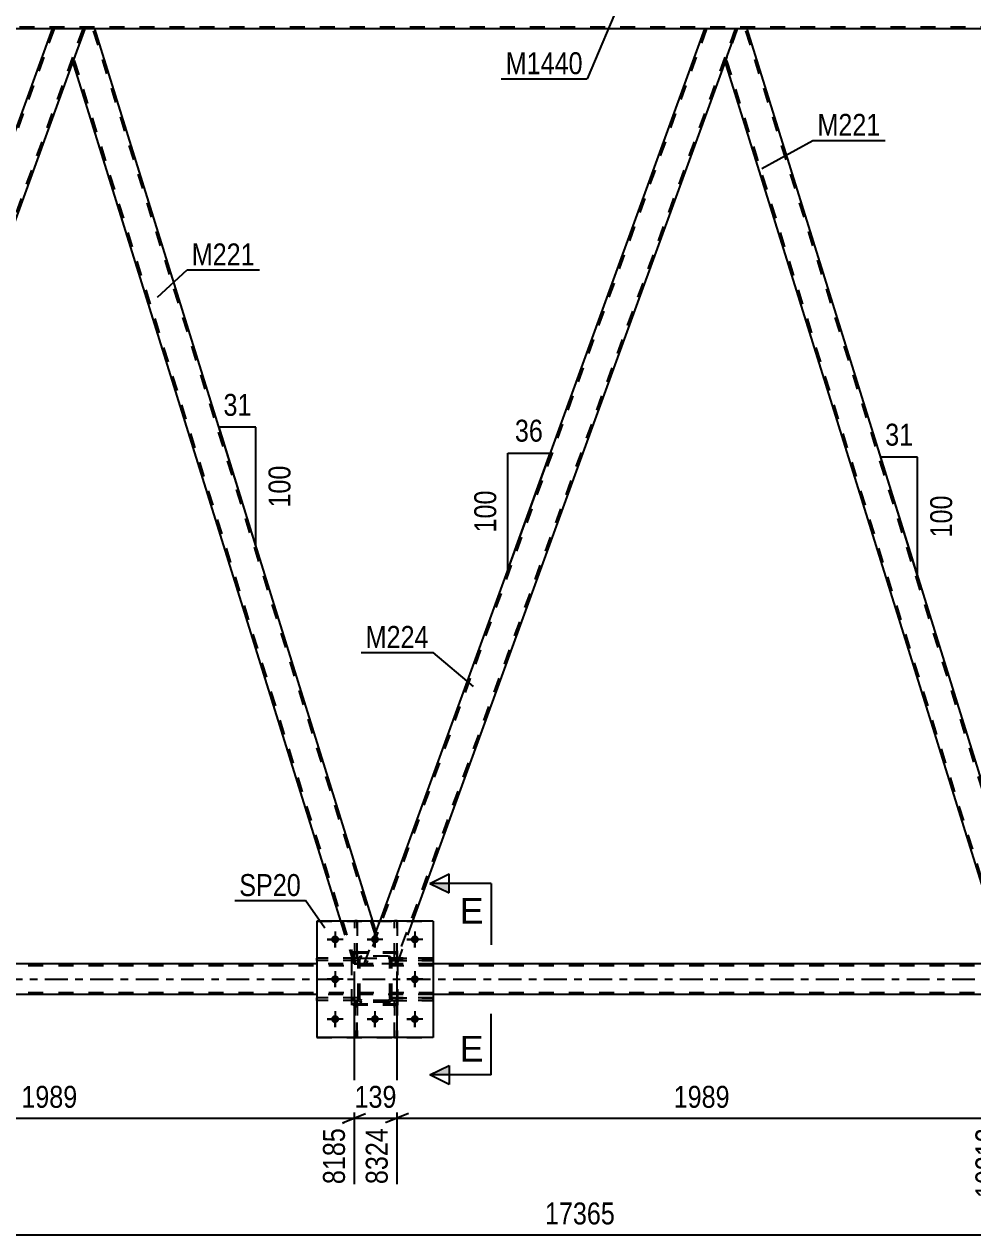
# Model space of a CAD drawing. Header units: millimetres. Extents: x -121 to 720, y -428 to 166.
# Drawn here: x 229.5 to 353.3, y -159.3 to -1.4 of the extents above; entities that cross this region are included whole.
import ezdxf

# ---------------------------------------------------------------- set-up
doc = ezdxf.new("R2010")
doc.units = ezdxf.units.MM
doc.linetypes.add('DXK_LINE_DOT2', pattern=[3.9198, 1.9599, -1.9599])
doc.linetypes.add('DXK_LINE_DOT3', pattern=[5.9187, 2.979, -0.9799, 0.9799, -0.9799])
doc.styles.add('Arial', font='ARIAL.TTF', dxfattribs={"height": 0.2})
doc.styles.add('Arial Narrow', font='ARIALN.TTF', dxfattribs={"height": 0.2})

# ---------------------------------------------------------------- blocks, each defined once
blk = doc.blocks.new('Part-318895430-3786 - 3370')
at = {"color": 7, "linetype": 'DXK_LINE_DOT2'}
for p, q in [((277.45, -128.75), (277.45, -128.43)), ((277.45, -128.43), (282.85, -128.43)), ((282.85, -128.75), (277.45, -128.75)), ((278.05, -128.75), (278.05, -128.43)), ((282.85, -128.43), (282.85, -128.75))]:
    blk.add_line(p, q, dxfattribs=at)
blk = doc.blocks.new('Part-318895430-3613 - 3370')
at = {"color": 7, "linetype": 'DXK_LINE_DOT2'}
for p, q in [((272.93, -128.76), (272.61, -128.76)), ((272.61, -128.76), (272.61, -133.59)), ((272.61, -129.36), (272.93, -129.36)), ((272.93, -133.59), (272.93, -128.76)), ((272.61, -133.59), (272.93, -133.59))]:
    blk.add_line(p, q, dxfattribs=at)
blk = doc.blocks.new('Part-318895430-4011 - 3370')
at = {"color": 7, "linetype": 'DXK_LINE_DOT2'}
for p, q in [((273.05, -123.23), (267.65, -123.23)), ((267.65, -123.55), (267.65, -123.23)), ((273.05, -123.55), (267.65, -123.55)), ((272.45, -123.55), (272.45, -123.23)), ((273.05, -123.23), (273.05, -123.55))]:
    blk.add_line(p, q, dxfattribs=at)
blk = doc.blocks.new('Part-318895430-4029 - 3370')
at = {"color": 2, "linetype": 'Continuous'}
for p, q in [((272.61, -118.4), (272.61, -118.39)), ((272.93, -118.39), (272.61, -118.39)), ((272.93, -118.4), (272.93, -118.39))]:
    blk.add_line(p, q, dxfattribs=at)
at = {"color": 7, "linetype": 'DXK_LINE_DOT2'}
for p, q in [((272.61, -123.24), (272.61, -118.4)), ((272.93, -123.24), (272.93, -118.4)), ((272.61, -122.64), (272.93, -122.64)), ((272.93, -123.24), (272.61, -123.24))]:
    blk.add_line(p, q, dxfattribs=at)
blk = doc.blocks.new('Part-318895430-3902 - 3370')
at = {"color": 7, "linetype": 'DXK_LINE_DOT2'}
for p, q in [((318.51, -2), (274.11, -124)), ((322.26, -2), (277.85, -124)), ((322.51, -2), (320.97, -6.25)), ((273.85, -124), (275.89, -118.4)), ((280.15, -118.4), (278.11, -124)), ((278.11, -124), (273.85, -124))]:
    blk.add_line(p, q, dxfattribs=at)
at = {"color": 2, "linetype": 'Continuous'}
for p, q in [((318.26, -2), (275.89, -118.4)), ((322.51, -2), (318.26, -2)), ((320.97, -6.25), (280.15, -118.4))]:
    blk.add_line(p, q, dxfattribs=at)
blk = doc.blocks.new('Part-318895430-3876 - 3370')
at = {"color": 2, "linetype": 'Continuous'}
for p, q in [((237.38, -2), (235.83, -6.25)), ((238.7, -2), (237.38, -2)), ((274.98, -118.4), (238.7, -2)), ((270.79, -118.4), (235.83, -6.25))]:
    blk.add_line(p, q, dxfattribs=at)
at = {"color": 7, "linetype": 'DXK_LINE_DOT2'}
for p, q in [((275.26, -120.12), (238.45, -2)), ((272.79, -124), (235.97, -5.88)), ((272.53, -124), (270.79, -118.4)), ((275.4, -119.75), (274.98, -118.4)), ((273.85, -124), (275.4, -119.75)), ((272.53, -124), (273.85, -124))]:
    blk.add_line(p, q, dxfattribs=at)
blk = doc.blocks.new('Part-318895430-3772 - 3370')
at = {"color": 7, "linetype": 'DXK_LINE_DOT2'}
for p, q in [((277.81, -133.59), (277.81, -128.76)), ((277.81, -128.76), (278.13, -128.76)), ((277.81, -129.36), (278.13, -129.36)), ((278.13, -128.76), (278.13, -133.59)), ((278.13, -133.59), (277.81, -133.59))]:
    blk.add_line(p, q, dxfattribs=at)
blk = doc.blocks.new('Part-318895430-3775 - 3370')
at = {"color": 7, "linetype": 'DXK_LINE_DOT2'}
for p, q in [((272.61, -133.59), (272.61, -128.76)), ((272.61, -128.76), (272.93, -128.76)), ((272.61, -129.36), (272.93, -129.36)), ((272.93, -128.76), (272.93, -133.59)), ((272.93, -133.59), (272.61, -133.59))]:
    blk.add_line(p, q, dxfattribs=at)
blk = doc.blocks.new('Part-318895430-3783 - 3370')
at = {"color": 7, "linetype": 'DXK_LINE_DOT2'}
for p, q in [((278.25, -122.46), (272.25, -122.46)), ((272.25, -129.26), (272.25, -122.46)), ((278.25, -129.26), (278.25, -122.46)), ((278.25, -129.26), (272.25, -129.26))]:
    blk.add_line(p, q, dxfattribs=at)
blk = doc.blocks.new('Part-318895430-3790 - 3370')
at = {"color": 7, "linetype": 'DXK_LINE_DOT2'}
for p, q in [((277.45, -123.55), (277.45, -123.23)), ((277.45, -123.23), (282.85, -123.23)), ((282.85, -123.55), (277.45, -123.55)), ((278.05, -123.55), (278.05, -123.23)), ((282.85, -123.23), (282.85, -123.55))]:
    blk.add_line(p, q, dxfattribs=at)
blk = doc.blocks.new('Part-318895430-3793 - 3370')
at = {"color": 7, "linetype": 'DXK_LINE_DOT2'}
for p, q in [((273.05, -128.43), (267.65, -128.43)), ((267.65, -128.75), (267.65, -128.43)), ((273.05, -128.75), (267.65, -128.75)), ((272.45, -128.75), (272.45, -128.43)), ((273.05, -128.43), (273.05, -128.75))]:
    blk.add_line(p, q, dxfattribs=at)
blk = doc.blocks.new('Part-318895430-3814 - 3370')
at = {"color": 7, "linetype": 'DXK_LINE_DOT2'}
for p, q in [((273.05, -128.43), (267.65, -128.43)), ((267.65, -128.43), (267.65, -128.75)), ((273.05, -128.75), (267.65, -128.75)), ((272.45, -128.75), (272.45, -128.43)), ((273.05, -128.75), (273.05, -128.43))]:
    blk.add_line(p, q, dxfattribs=at)
blk = doc.blocks.new('Part-318895430-3817 - 3370')
at = {"color": 7, "linetype": 'DXK_LINE_DOT2'}
for p, q in [((273.05, -123.23), (267.65, -123.23)), ((267.65, -123.23), (267.65, -123.55)), ((273.05, -123.55), (267.65, -123.55)), ((272.45, -123.55), (272.45, -123.23)), ((273.05, -123.55), (273.05, -123.23))]:
    blk.add_line(p, q, dxfattribs=at)
blk = doc.blocks.new('Part-318895430-3823 - 3370')
at = {"color": 7, "linetype": 'DXK_LINE_DOT2'}
for p, q in [((273.35, -123.03), (273.53, -123)), ((273.53, -123), (273.35, -123.03)), ((276.97, -123), (273.53, -123)), ((276.97, -123), (277.16, -123.03)), ((277.16, -123.03), (276.97, -123)), ((273.05, -123.48), (273.09, -123.29)), ((273.09, -123.29), (273.05, -123.48)), ((273.05, -128.52), (273.05, -123.48)), ((273.29, -123.48), (273.31, -123.38)), ((273.29, -128.52), (273.29, -123.48)), ((273.31, -123.38), (273.36, -123.31)), ((273.36, -123.31), (273.44, -123.25)), ((273.44, -123.25), (273.53, -123.24)), ((273.53, -123.24), (276.97, -123.24)), ((276.97, -123.24), (277.06, -123.25)), ((277.06, -123.25), (277.14, -123.31)), ((277.14, -123.31), (277.19, -123.38)), ((277.19, -123.38), (277.21, -123.48)), ((277.21, -128.52), (277.21, -123.48)), ((277.42, -123.29), (277.45, -123.48)), ((277.45, -123.48), (277.42, -123.29)), ((277.45, -128.52), (277.45, -123.48)), ((273.09, -128.7), (273.05, -128.52)), ((273.05, -128.52), (273.09, -128.7)), ((273.31, -128.61), (273.29, -128.52)), ((273.36, -128.69), (273.31, -128.61)), ((273.53, -129), (273.35, -128.96)), ((273.35, -128.96), (273.53, -129)), ((273.44, -128.74), (273.36, -128.69)), ((273.53, -128.76), (273.44, -128.74)), ((276.97, -128.76), (273.53, -128.76)), ((276.97, -129), (273.53, -129)), ((277.06, -128.74), (276.97, -128.76)), ((277.16, -128.96), (276.97, -129)), ((276.97, -129), (277.16, -128.96)), ((277.14, -128.69), (277.06, -128.74)), ((277.19, -128.61), (277.14, -128.69)), ((277.21, -128.52), (277.19, -128.61)), ((277.45, -128.52), (277.42, -128.7)), ((277.42, -128.7), (277.45, -128.52))]:
    blk.add_line(p, q, dxfattribs=at)
at = {"color": 7, "linetype": 'DXK_LINE_DOT3'}
blk.add_line((275.25, -126), (275.25, -126), dxfattribs=at)
at = {"color": 7, "linetype": 'DXK_LINE_DOT2'}
for centre, start, end in [((273.53, -123.48), 112.5, 157.5), ((273.53, -123.48), 112.5, 157.5), ((276.97, -123.48), 22.5, 67.5), ((276.97, -123.48), 22.5, 67.5), ((273.53, -128.52), 202.5, 247.5), ((273.53, -128.52), 202.5, 247.5), ((276.97, -128.52), 292.5, 337.5), ((276.97, -128.52), 292.5, 337.5)]:
    blk.add_arc(centre, 0.48, start, end, dxfattribs=at)
blk = doc.blocks.new('Part-318895430-3824 - 3370')
at = {"color": 7, "linetype": 'DXK_LINE_DOT2'}
for p, q in [((267.65, -118.4), (282.85, -118.4)), ((267.65, -118.4), (267.65, -133.6)), ((282.85, -118.4), (282.85, -133.6)), ((267.65, -133.6), (282.85, -133.6))]:
    blk.add_line(p, q, dxfattribs=at)
blk = doc.blocks.new('Part-318895430-3825 - 3370')
at = {"color": 7, "linetype": 'DXK_LINE_DOT2'}
for p, q in [((273.35, -123.03), (273.53, -123)), ((273.53, -123), (273.35, -123.03)), ((276.97, -123), (273.53, -123)), ((276.97, -123), (277.16, -123.03)), ((277.16, -123.03), (276.97, -123)), ((273.05, -123.48), (273.09, -123.29)), ((273.09, -123.29), (273.05, -123.48)), ((273.05, -128.52), (273.05, -123.48)), ((273.29, -123.48), (273.31, -123.38)), ((273.29, -128.52), (273.29, -123.48)), ((273.31, -123.38), (273.36, -123.31)), ((273.36, -123.31), (273.44, -123.25)), ((273.44, -123.25), (273.53, -123.24)), ((273.53, -123.24), (276.97, -123.24)), ((276.97, -123.24), (277.06, -123.25)), ((277.06, -123.25), (277.14, -123.31)), ((277.14, -123.31), (277.19, -123.38)), ((277.19, -123.38), (277.21, -123.48)), ((277.21, -128.52), (277.21, -123.48)), ((277.42, -123.29), (277.45, -123.48)), ((277.45, -123.48), (277.42, -123.29)), ((277.45, -128.52), (277.45, -123.48)), ((273.09, -128.7), (273.05, -128.52)), ((273.05, -128.52), (273.09, -128.7)), ((273.31, -128.61), (273.29, -128.52)), ((273.36, -128.69), (273.31, -128.61)), ((273.53, -129), (273.35, -128.96)), ((273.35, -128.96), (273.53, -129)), ((273.44, -128.74), (273.36, -128.69)), ((273.53, -128.76), (273.44, -128.74)), ((276.97, -128.76), (273.53, -128.76)), ((276.97, -129), (273.53, -129)), ((277.06, -128.74), (276.97, -128.76)), ((277.16, -128.96), (276.97, -129)), ((276.97, -129), (277.16, -128.96)), ((277.14, -128.69), (277.06, -128.74)), ((277.19, -128.61), (277.14, -128.69)), ((277.21, -128.52), (277.19, -128.61)), ((277.45, -128.52), (277.42, -128.7)), ((277.42, -128.7), (277.45, -128.52))]:
    blk.add_line(p, q, dxfattribs=at)
at = {"color": 7, "linetype": 'DXK_LINE_DOT3'}
blk.add_line((275.25, -126), (275.25, -126), dxfattribs=at)
at = {"color": 7, "linetype": 'DXK_LINE_DOT2'}
for centre, start, end in [((273.53, -123.48), 112.5, 157.5), ((273.53, -123.48), 112.5, 157.5), ((276.97, -123.48), 22.5, 67.5), ((276.97, -123.48), 22.5, 67.5), ((273.53, -128.52), 202.5, 247.5), ((273.53, -128.52), 202.5, 247.5), ((276.97, -128.52), 292.5, 337.5), ((276.97, -128.52), 292.5, 337.5)]:
    blk.add_arc(centre, 0.48, start, end, dxfattribs=at)
blk = doc.blocks.new('Part-318895430-3826 - 3370')
at = {"color": 7, "linetype": 'DXK_LINE_DOT2'}
for p, q in [((278.25, -122.59), (272.25, -122.59)), ((272.25, -129.39), (272.25, -122.59)), ((278.25, -129.39), (278.25, -122.59)), ((278.25, -129.39), (272.25, -129.39))]:
    blk.add_line(p, q, dxfattribs=at)
blk = doc.blocks.new('Part-318895430-3881 - 3370')
at = {"color": 7, "linetype": 'DXK_LINE_DOT2'}
for p, q in [((592.59, -124.24), (-22.32, -124.24)), ((282.85, -124), (267.65, -124)), ((592.59, -127.76), (-22.32, -127.76)), ((282.85, -128), (267.65, -128))]:
    blk.add_line(p, q, dxfattribs=at)
at = {"color": 2, "linetype": 'Continuous'}
for p, q in [((267.65, -124), (192.97, -124)), ((357.67, -124), (282.85, -124)), ((267.65, -128), (112.58, -128)), ((437.92, -128), (282.85, -128))]:
    blk.add_line(p, q, dxfattribs=at)
at = {"color": 7, "linetype": 'DXK_LINE_DOT3'}
blk.add_line((-22.32, -126), (592.59, -126), dxfattribs=at)
blk = doc.blocks.new('Part-318895430-3894 - 3370')
at = {"color": 7, "linetype": 'DXK_LINE_DOT2'}
for p, q in [((233.38, -2), (188.97, -124)), ((237.12, -2), (192.72, -124)), ((237.38, -2), (235.83, -6.25)), ((190.26, -119.75), (188.72, -124)), ((192.66, -124), (192.82, -124))]:
    blk.add_line(p, q, dxfattribs=at)
at = {"color": 2, "linetype": 'Continuous'}
for p, q in [((233.12, -2), (190.26, -119.75)), ((237.38, -2), (233.12, -2)), ((235.83, -6.25), (192.97, -124)), ((192.66, -124), (188.72, -124)), ((192.94, -124), (192.66, -124)), ((192.97, -124), (192.94, -124))]:
    blk.add_line(p, q, dxfattribs=at)
blk = doc.blocks.new('Part-318895430-3907 - 3370')
at = {"color": 2, "linetype": 'Continuous'}
for p, q in [((320.97, -6.25), (322.51, -2)), ((323.83, -2), (322.51, -2)), ((360.53, -119.75), (323.83, -2)), ((357.67, -124), (320.97, -6.25)), ((360.53, -119.75), (360.26, -120.49)), ((360.26, -120.49), (358.99, -124)), ((358.99, -124), (357.67, -124))]:
    blk.add_line(p, q, dxfattribs=at)
at = {"color": 7, "linetype": 'DXK_LINE_DOT2'}
for p, q in [((360.4, -120.12), (323.58, -2)), ((357.92, -124), (321.1, -5.88))]:
    blk.add_line(p, q, dxfattribs=at)
blk = doc.blocks.new('Part-318895430-3927 - 3370')
at = {"color": 7, "linetype": 'DXK_LINE_DOT2'}
for p, q in [((278.13, -128.76), (277.81, -128.76)), ((277.81, -128.76), (277.81, -133.59)), ((277.81, -129.36), (278.13, -129.36)), ((278.13, -133.59), (278.13, -128.76)), ((277.81, -133.59), (278.13, -133.59))]:
    blk.add_line(p, q, dxfattribs=at)
blk = doc.blocks.new('Part-318895430-3933 - 3370')
at = {"color": 2, "linetype": 'Continuous'}
for p, q in [((282.85, -118.4), (267.65, -118.4)), ((267.65, -118.4), (267.65, -133.6)), ((282.85, -118.4), (282.85, -133.6)), ((282.85, -133.6), (267.65, -133.6))]:
    blk.add_line(p, q, dxfattribs=at)
blk = doc.blocks.new('Part-318895430-3944 - 3370')
at = {"color": 7, "linetype": 'DXK_LINE_DOT2'}
for p, q in [((638.46, -1.76), (-9, -1.76)), ((238.7, -2), (233.12, -2)), ((323.83, -2), (318.26, -2))]:
    blk.add_line(p, q, dxfattribs=at)
at = {"color": 2, "linetype": 'Continuous'}
for p, q in [((233.12, -2), (153.56, -2)), ((318.26, -2), (238.7, -2)), ((403.39, -2), (323.83, -2))]:
    blk.add_line(p, q, dxfattribs=at)
blk = doc.blocks.new('Bolt-318895430-3965 - 3370')
at = {"color": 1, "linetype": 'Continuous'}
for p, q in [((270.05, -119.76), (270.05, -120.45)), ((275.25, -119.76), (275.25, -120.45)), ((280.45, -119.76), (280.45, -120.45)), ((269.01, -120.8), (269.71, -120.8)), ((270.05, -121.84), (270.05, -121.14)), ((271.09, -120.8), (270.4, -120.8)), ((274.21, -120.8), (274.91, -120.8)), ((275.25, -121.84), (275.25, -121.14)), ((276.29, -120.8), (275.6, -120.8)), ((279.41, -120.8), (280.11, -120.8)), ((280.45, -121.84), (280.45, -121.14)), ((281.49, -120.8), (280.8, -120.8)), ((269.01, -126), (269.71, -126)), ((270.05, -124.96), (270.05, -125.65)), ((270.05, -127.04), (270.05, -126.34)), ((271.09, -126), (270.4, -126)), ((279.41, -126), (280.11, -126)), ((280.45, -124.96), (280.45, -125.65)), ((280.45, -127.04), (280.45, -126.34)), ((281.49, -126), (280.8, -126)), ((270.05, -130.16), (270.05, -130.85)), ((275.25, -130.16), (275.25, -130.85)), ((280.45, -130.16), (280.45, -130.85)), ((269.01, -131.2), (269.71, -131.2)), ((270.05, -132.24), (270.05, -131.54)), ((271.09, -131.2), (270.4, -131.2)), ((274.21, -131.2), (274.91, -131.2)), ((275.25, -132.24), (275.25, -131.54)), ((276.29, -131.2), (275.6, -131.2)), ((279.41, -131.2), (280.11, -131.2)), ((280.45, -132.24), (280.45, -131.54)), ((281.49, -131.2), (280.8, -131.2))]:
    blk.add_line(p, q, dxfattribs=at)
blk = doc.blocks.new('Bolt-318895430-3988 - 3370')
at = {"linetype": 'Continuous'}
for points in [[(270.57, -120.8, -1), (269.53, -120.8, -1)], [(275.77, -120.8, -1), (274.73, -120.8, -1)], [(280.97, -120.8, -1), (279.93, -120.8, -1)], [(270.57, -126, -1), (269.53, -126, -1)], [(280.97, -126, -1), (279.93, -126, -1)], [(270.57, -131.2, -1), (269.53, -131.2, -1)], [(275.77, -131.2, -1), (274.73, -131.2, -1)], [(280.97, -131.2, -1), (279.93, -131.2, -1)]]:
    blk.add_hatch(color=1, dxfattribs=at).paths.add_polyline_path(points)
at = {"color": 1, "linetype": 'Continuous'}
for p, q in [((270.05, -119.76), (270.05, -121.84)), ((275.25, -119.76), (275.25, -121.84)), ((280.45, -119.76), (280.45, -121.84)), ((271.09, -120.8), (269.01, -120.8)), ((276.29, -120.8), (274.21, -120.8)), ((281.49, -120.8), (279.41, -120.8)), ((271.09, -126), (269.01, -126)), ((270.05, -124.96), (270.05, -127.04)), ((281.49, -126), (279.41, -126)), ((280.45, -124.96), (280.45, -127.04)), ((270.05, -130.16), (270.05, -132.24)), ((275.25, -130.16), (275.25, -132.24)), ((280.45, -130.16), (280.45, -132.24)), ((271.09, -131.2), (269.01, -131.2)), ((276.29, -131.2), (274.21, -131.2)), ((281.49, -131.2), (279.41, -131.2))]:
    blk.add_line(p, q, dxfattribs=at)
blk = doc.blocks.new('Part-318895430-4014 - 3370')
at = {"color": 2, "linetype": 'Continuous'}
for p, q in [((277.81, -118.4), (277.81, -118.39)), ((278.13, -118.39), (277.81, -118.39)), ((278.13, -118.4), (278.13, -118.39))]:
    blk.add_line(p, q, dxfattribs=at)
at = {"color": 7, "linetype": 'DXK_LINE_DOT2'}
for p, q in [((277.81, -123.24), (277.81, -118.4)), ((278.13, -123.24), (278.13, -118.4)), ((277.81, -122.64), (278.13, -122.64)), ((278.13, -123.24), (277.81, -123.24))]:
    blk.add_line(p, q, dxfattribs=at)
blk = doc.blocks.new('Part-318895430-4017 - 3370')
at = {"color": 7, "linetype": 'DXK_LINE_DOT2'}
for p, q in [((277.81, -123.24), (277.81, -118.39)), ((277.81, -118.39), (278.13, -118.39)), ((278.13, -118.39), (278.13, -123.24)), ((277.81, -122.64), (278.13, -122.64)), ((278.13, -123.24), (277.81, -123.24))]:
    blk.add_line(p, q, dxfattribs=at)
blk = doc.blocks.new('Part-318895430-4035 - 3370')
at = {"color": 7, "linetype": 'DXK_LINE_DOT2'}
for p, q in [((282.85, -128.43), (277.45, -128.43)), ((277.45, -128.43), (277.45, -128.75)), ((277.45, -128.75), (282.85, -128.75)), ((278.05, -128.75), (278.05, -128.43)), ((282.85, -128.75), (282.85, -128.43))]:
    blk.add_line(p, q, dxfattribs=at)
blk = doc.blocks.new('Part-318895430-4038 - 3370')
at = {"color": 7, "linetype": 'DXK_LINE_DOT2'}
for p, q in [((282.85, -123.23), (277.45, -123.23)), ((277.45, -123.23), (277.45, -123.55)), ((277.45, -123.55), (282.85, -123.55)), ((278.05, -123.55), (278.05, -123.23)), ((282.85, -123.55), (282.85, -123.23))]:
    blk.add_line(p, q, dxfattribs=at)
blk = doc.blocks.new('Part-318895430-4042 - 3370')
at = {"color": 7, "linetype": 'DXK_LINE_DOT2'}
for p, q in [((272.61, -123.24), (272.61, -118.39)), ((272.61, -118.39), (272.93, -118.39)), ((272.93, -118.39), (272.93, -123.24)), ((272.61, -122.64), (272.93, -122.64)), ((272.93, -123.24), (272.61, -123.24))]:
    blk.add_line(p, q, dxfattribs=at)
blk = doc.blocks.new('AngleDimension-318895430-21816 - 3370')
at = {"color": 7, "linetype": 'Continuous'}
for p, q in [((292.57, -57.35), (298.11, -57.35)), ((292.57, -72.57), (298.11, -57.35)), ((292.57, -72.57), (292.57, -57.35)), ((293.71, -69.44), (298.11, -57.35))]:
    blk.add_line(p, q, dxfattribs=at)
at = {"color": 0}
for points in [[(297.77, -56.45), (297.77, -52.25), (292.91, -52.25), (292.91, -56.45)], [(291.67, -61.62), (287.47, -61.62), (287.47, -68.3), (291.67, -68.3)]]:
    blk.add_wipeout(points, dxfattribs=at)
at = {"color": 3, "style": 'Arial Narrow'}
blk.add_text('36', height=2.863, dxfattribs=at).set_placement((293.51, -55.85))
blk.add_text('100', height=2.863, rotation=90.0002, dxfattribs=at).set_placement((291.07, -67.7))
blk = doc.blocks.new('StraightDimension-318895430-5003 - 3370')
at = {"color": 7, "linetype": 'Continuous'}
for p, q in [((192.97, -125), (192.97, -152.73)), ((272.53, -125), (272.53, -152.73)), ((194.47, -143.52), (191.47, -144.72)), ((271.03, -144.72), (274.03, -143.52)), ((192.97, -144.12), (272.53, -144.12))]:
    blk.add_line(p, q, dxfattribs=at)
at = {"color": 0}
blk.add_wipeout([(237.01, -143.37), (237.01, -139.17), (228.5, -139.17), (228.5, -143.37)], dxfattribs=at)
at = {"color": 0, "linetype": 'Continuous'}
blk.add_wipeout([(271.93, -144.82), (267.73, -144.82), (267.73, -153.33), (271.93, -153.33)], dxfattribs=at)
at = {"color": 3, "style": 'Arial Narrow'}
blk.add_text('1989', height=2.863, dxfattribs=at).set_placement((229.1, -142.77))
at = {"color": 3, "linetype": 'Continuous', "style": 'Arial Narrow'}
blk.add_text('8185', height=2.863, rotation=90.0002, dxfattribs=at).set_placement((271.33, -152.73))
blk = doc.blocks.new('StraightDimension-318895430-5001 - 3370')
at = {"color": 7, "linetype": 'Continuous'}
for p, q in [((278.11, -125), (278.11, -152.73)), ((357.67, -125), (357.67, -154.56)), ((279.61, -143.52), (276.61, -144.72)), ((356.17, -144.72), (359.17, -143.52)), ((278.11, -144.12), (357.67, -144.12))]:
    blk.add_line(p, q, dxfattribs=at)
at = {"color": 0}
blk.add_wipeout([(322.14, -143.37), (322.14, -139.17), (313.63, -139.17), (313.63, -143.37)], dxfattribs=at)
at = {"color": 0, "linetype": 'Continuous'}
blk.add_wipeout([(357.07, -144.82), (352.87, -144.82), (352.87, -155.16), (357.07, -155.16)], dxfattribs=at)
at = {"color": 3, "style": 'Arial Narrow'}
blk.add_text('1989', height=2.863, dxfattribs=at).set_placement((314.23, -142.77))
at = {"color": 3, "linetype": 'Continuous', "style": 'Arial Narrow'}
blk.add_text('10313', height=2.863, rotation=90.0002, dxfattribs=at).set_placement((356.47, -154.56))
blk = doc.blocks.new('AngleDimension-318895430-21801 - 3370')
at = {"color": 7, "linetype": 'Continuous'}
for p, q in [((259.72, -53.98), (254.9, -53.98)), ((259.72, -69.44), (254.9, -53.98)), ((259.72, -69.44), (259.72, -53.98)), ((259.97, -70.24), (259.72, -69.44))]:
    blk.add_line(p, q, dxfattribs=at)
at = {"color": 0}
for points in [[(259.74, -53.08), (259.74, -48.88), (254.88, -48.88), (254.88, -53.08)], [(264.82, -58.37), (260.62, -58.37), (260.62, -65.05), (264.82, -65.05)]]:
    blk.add_wipeout(points, dxfattribs=at)
at = {"color": 3, "style": 'Arial Narrow'}
blk.add_text('31', height=2.863, dxfattribs=at).set_placement((255.48, -52.48))
blk.add_text('100', height=2.863, rotation=90.0002, dxfattribs=at).set_placement((264.22, -64.45))
blk = doc.blocks.new('StraightDimension-318895430-5002 - 3370')
at = {"color": 7, "linetype": 'Continuous'}
for p, q in [((272.53, -125), (272.53, -152.73)), ((278.11, -125), (278.11, -152.73)), ((271.03, -144.72), (274.03, -143.52)), ((279.61, -143.52), (276.61, -144.72)), ((272.53, -144.12), (278.11, -144.12))]:
    blk.add_line(p, q, dxfattribs=at)
at = {"color": 0}
blk.add_wipeout([(278.66, -143.37), (278.66, -139.17), (271.98, -139.17), (271.98, -143.37)], dxfattribs=at)
at = {"color": 0, "linetype": 'Continuous'}
blk.add_wipeout([(277.51, -144.82), (273.31, -144.82), (273.31, -153.33), (277.51, -153.33)], dxfattribs=at)
at = {"color": 3, "style": 'Arial Narrow'}
blk.add_text('139', height=2.863, dxfattribs=at).set_placement((272.58, -142.77))
at = {"color": 3, "linetype": 'Continuous', "style": 'Arial Narrow'}
blk.add_text('8324', height=2.863, rotation=90.0002, dxfattribs=at).set_placement((276.91, -152.73))
blk = doc.blocks.new('StraightDimension-318895430-5254 - 3370')
at = {"color": 7, "linetype": 'Continuous'}
blk.add_line((-35.1, -159.34), (639.1, -159.34), dxfattribs=at)
at = {"color": 0}
blk.add_wipeout([(307.17, -158.59), (307.17, -154.39), (296.83, -154.39), (296.83, -158.59)], dxfattribs=at)
at = {"color": 3, "style": 'Arial Narrow'}
blk.add_text('17365', height=2.863, dxfattribs=at).set_placement((297.43, -157.99))
blk = doc.blocks.new('AngleDimension-318895430-21814 - 3370')
at = {"color": 7, "linetype": 'Continuous'}
for p, q in [((346.07, -57.87), (341.25, -57.87)), ((346.07, -73.34), (341.25, -57.87)), ((346.07, -73.34), (346.07, -57.87)), ((346.28, -74.04), (346.07, -73.34))]:
    blk.add_line(p, q, dxfattribs=at)
at = {"color": 0}
for points in [[(346.09, -56.97), (346.09, -52.77), (341.23, -52.77), (341.23, -56.97)], [(351.17, -62.26), (346.97, -62.26), (346.97, -68.95), (351.17, -68.95)]]:
    blk.add_wipeout(points, dxfattribs=at)
at = {"color": 3, "style": 'Arial Narrow'}
blk.add_text('31', height=2.863, dxfattribs=at).set_placement((341.83, -56.37))
blk.add_text('100', height=2.863, rotation=90.0002, dxfattribs=at).set_placement((350.57, -68.35))
blk = doc.blocks.new('Mark-318895430-3634 - 3370')
at = {"color": 0}
blk.add_wipeout([(302.36, -7.9), (302.36, -4.9), (292.31, -4.9), (292.31, -7.9)], dxfattribs=at)
blk.add_wipeout([(302.36, -7.9), (302.36, -4.9), (292.31, -4.9), (292.31, -7.9)], dxfattribs=at)
at = {"color": 30, "linetype": 'Continuous'}
for p in [(308.49, 4.66), (291.71, -8.5)]:
    blk.add_line(p, (302.96, -8.5), dxfattribs=at)
at = {"color": 3, "style": 'Arial Narrow'}
blk.add_text('M1440', height=2.863, dxfattribs=at).set_placement((292.31, -7.9))
blk = doc.blocks.new('Mark-318895430-3898 - 3370')
at = {"color": 0}
blk.add_wipeout([(282.25, -82.76), (282.25, -79.76), (274.03, -79.76), (274.03, -82.76)], dxfattribs=at)
blk.add_wipeout([(282.25, -82.76), (282.25, -79.76), (274.03, -79.76), (274.03, -82.76)], dxfattribs=at)
at = {"color": 30, "linetype": 'Continuous'}
for p in [(273.43, -83.36), (288.1, -87.82)]:
    blk.add_line(p, (282.85, -83.36), dxfattribs=at)
at = {"color": 3, "style": 'Arial Narrow'}
blk.add_text('M224', height=2.863, dxfattribs=at).set_placement((274.03, -82.76))
blk = doc.blocks.new('Mark-318895430-3872 - 3370')
at = {"color": 0}
blk.add_wipeout([(259.56, -32.85), (259.56, -29.85), (251.34, -29.85), (251.34, -32.85)], dxfattribs=at)
blk.add_wipeout([(259.56, -32.85), (259.56, -29.85), (251.34, -29.85), (251.34, -32.85)], dxfattribs=at)
at = {"color": 30, "linetype": 'Continuous'}
for p, q in [((246.89, -36.98), (250.74, -33.45)), ((250.74, -33.45), (260.16, -33.45))]:
    blk.add_line(p, q, dxfattribs=at)
at = {"color": 3, "style": 'Arial Narrow'}
blk.add_text('M221', height=2.863, dxfattribs=at).set_placement((251.34, -32.85))
blk = doc.blocks.new('Mark-318895430-3903 - 3370')
at = {"color": 0}
blk.add_wipeout([(341.21, -15.94), (341.21, -12.94), (332.99, -12.94), (332.99, -15.94)], dxfattribs=at)
blk.add_wipeout([(341.21, -15.94), (341.21, -12.94), (332.99, -12.94), (332.99, -15.94)], dxfattribs=at)
at = {"color": 30, "linetype": 'Continuous'}
for p, q in [((325.72, -20.2), (332.39, -16.54)), ((332.39, -16.54), (341.81, -16.54))]:
    blk.add_line(p, q, dxfattribs=at)
at = {"color": 3, "style": 'Arial Narrow'}
blk.add_text('M221', height=2.863, dxfattribs=at).set_placement((332.99, -15.94))
blk = doc.blocks.new('Mark-318895430-3929 - 3370')
at = {"color": 0}
blk.add_wipeout([(265.57, -115.14), (265.57, -112.14), (257.54, -112.14), (257.54, -115.14)], dxfattribs=at)
blk.add_wipeout([(265.57, -115.14), (265.57, -112.14), (257.54, -112.14), (257.54, -115.14)], dxfattribs=at)
at = {"color": 30, "linetype": 'Continuous'}
for p in [(256.94, -115.74), (268.7, -119.32)]:
    blk.add_line(p, (266.17, -115.74), dxfattribs=at)
at = {"color": 3, "style": 'Arial Narrow'}
blk.add_text('SP20', height=2.863, dxfattribs=at).set_placement((257.54, -115.14))
blk = doc.blocks.new('SectionMark-318895430-5441 - 3370')
at = {"linetype": 'Continuous'}
for points in [[(284.92, -113.49), (284.92, -114.74), (282.42, -113.49)], [(284.92, -137.24), (284.92, -138.49), (282.42, -138.49)]]:
    blk.add_hatch(color=6, dxfattribs=at).paths.add_polyline_path(points)
at = {"color": 6, "linetype": 'Continuous'}
for p, q in [((282.42, -113.49), (284.92, -112.24)), ((290.42, -113.49), (282.42, -113.49)), ((282.42, -113.49), (284.92, -114.74)), ((284.92, -114.74), (284.92, -112.24)), ((290.42, -113.49), (290.42, -121.49)), ((290.42, -138.49), (290.42, -130.49)), ((282.42, -138.49), (284.92, -137.24)), ((284.92, -137.24), (284.92, -139.74)), ((290.42, -138.49), (282.42, -138.49)), ((284.92, -139.74), (282.42, -138.49))]:
    blk.add_line(p, q, dxfattribs=at)
at = {"color": 0, "linetype": 'Continuous'}
for points in [[(289.42, -118.74), (289.42, -115.24), (286.31, -115.24), (286.31, -118.74)], [(289.42, -136.74), (289.42, -133.24), (286.31, -133.24), (286.31, -136.74)]]:
    blk.add_wipeout(points, dxfattribs=at)
at = {"color": 3, "linetype": 'Continuous', "style": 'Arial'}
for p in [(286.31, -118.74), (286.31, -136.74)]:
    blk.add_text('E', height=3.34, dxfattribs=at).set_placement(p)

msp = doc.modelspace()

# ---------------------------------------------------------------- block references
for name in ['Part-318895430-3944 - 3370', 'Part-318895430-3894 - 3370', 'Part-318895430-3876 - 3370', 'Part-318895430-3902 - 3370', 'Part-318895430-3907 - 3370', 'Part-318895430-3824 - 3370', 'Part-318895430-3933 - 3370', 'Part-318895430-4029 - 3370', 'Part-318895430-4042 - 3370', 'Part-318895430-4014 - 3370', 'Part-318895430-4017 - 3370', 'Bolt-318895430-3965 - 3370', 'Bolt-318895430-3988 - 3370', 'Part-318895430-3783 - 3370', 'Part-318895430-3826 - 3370', 'Part-318895430-3823 - 3370', 'Part-318895430-3825 - 3370', 'Part-318895430-3881 - 3370', 'Part-318895430-4011 - 3370', 'Part-318895430-3817 - 3370', 'Part-318895430-3790 - 3370', 'Part-318895430-4038 - 3370', 'Part-318895430-3793 - 3370', 'Part-318895430-3814 - 3370', 'Part-318895430-3613 - 3370', 'Part-318895430-3775 - 3370', 'Part-318895430-3786 - 3370', 'Part-318895430-4035 - 3370', 'Part-318895430-3772 - 3370', 'Part-318895430-3927 - 3370']:
    msp.add_blockref(name, (0, 0))

# ---------------------------------------------------------------- next in the draw order: block references
for name in ['AngleDimension-318895430-21801 - 3370', 'AngleDimension-318895430-21816 - 3370', 'StraightDimension-318895430-5003 - 3370', 'StraightDimension-318895430-5001 - 3370']:
    msp.add_blockref(name, (0, 0))

# ---------------------------------------------------------------- next in the draw order: block references
msp.add_blockref('StraightDimension-318895430-5002 - 3370', (0, 0))

# ---------------------------------------------------------------- next in the draw order: block references
msp.add_blockref('StraightDimension-318895430-5254 - 3370', (0, 0))

# ---------------------------------------------------------------- next in the draw order: block references
for name in ['Mark-318895430-3634 - 3370', 'Mark-318895430-3903 - 3370', 'Mark-318895430-3872 - 3370', 'AngleDimension-318895430-21814 - 3370', 'Mark-318895430-3898 - 3370', 'Mark-318895430-3929 - 3370', 'SectionMark-318895430-5441 - 3370']:
    msp.add_blockref(name, (0, 0))

doc.saveas('drawing.dxf')
